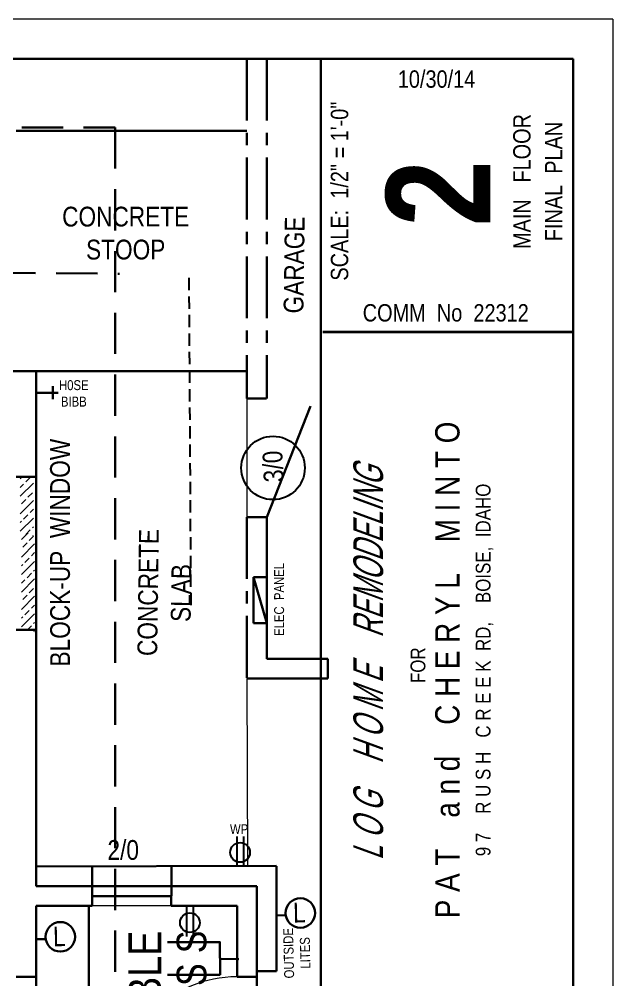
# Model space of a CAD drawing. Header units: inches. Extents: x -298 to 15350, y -6 to 2753.
# Drawn here: x 7758.5 to 7938.6, y 1482.2 to 1773.8 of the extents above; entities that cross this region are included whole.
import ezdxf

# ---------------------------------------------------------------- set-up
doc = ezdxf.new("R2010")
doc.units = ezdxf.units.IN
doc.header["$MEASUREMENT"] = 0
doc.linetypes.add('CENTER', pattern=[2, 1.25, -0.25, 0.25, -0.25])
doc.linetypes.add('HIDDEN', pattern=[0.375, 0.25, -0.125])
for name, color, linetype, lineweight in [('APPLIANCES', 7, 'Continuous', 20), ('CABINETS', 36, 'HIDDEN', 25), ('CONCRETE', 7, 'Continuous', 25), ('DOORS', 7, 'Continuous', 30), ('ELEC', 6, 'Continuous', 30), ('ELEC SYMBOLS', 7, 'Continuous', 20), ('NEW FRAMING', 6, 'Continuous', 30), ('PLUMBING', 3, 'Continuous', 20), ('ROOF', 7, 'HIDDEN', 30), ('WALL FRAMING', 9, 'CENTER', 30), ('WALLS', 7, 'Continuous', 30), ('WINDOWS', 5, 'Continuous', 30)]:
    doc.layers.add(name, color=color, linetype=linetype, lineweight=lineweight)
for name, color, linetype in [('LL_ELECTRICAL', 1, 'Continuous'), ('TEXT', 7, 'Continuous'), ('TEXT80', 9, 'Continuous'), ('TITLE BLOCK', 7, 'Continuous')]:
    doc.layers.add(name, color=color, linetype=linetype)
doc.styles.add('ARCH ENT', font='technical.ttf', dxfattribs={"height": 2})
doc.styles.add('ARCHENT', font='technical.ttf', dxfattribs={"height": 6})
doc.styles.add('EXIST', font='romans.shx', dxfattribs={"width": 0.75, "oblique": 20, "height": 12})

msp = doc.modelspace()

# ---------------------------------------------------------------- hatches: boundary and pattern name
at = {"layer": 'NEW FRAMING', "linetype": 'Continuous', "lineweight": 9, "ltscale": 25}
h = msp.add_hatch(dxfattribs=at)
h.set_pattern_fill('ANSI33', color=6, scale=15, style=0)
h.set_pattern_definition([(45, (2764.7836, 198.787), (-2.6516504, 2.6516504), []), (45, (2767.4353, 198.787), (-2.6516504, 2.6516504), [1.875, -0.9375])])
h.paths.add_polyline_path([(7762.79926, 1634.90935), (7758.79926, 1634.90935), (7758.79926, 1616.94379), (7762.79926, 1616.94378)])
h = msp.add_hatch(dxfattribs=at)
h.set_pattern_fill('ANSI33', color=6, scale=15, style=0)
h.set_pattern_definition([(45, (2765.1676, 169.7282), (-2.6516504, 2.6516504), []), (45, (2767.8193, 169.7282), (-2.6516504, 2.6516504), [1.875, -0.9375])])
h.paths.add_polyline_path([(7763.18327, 1617.88415), (7759.18327, 1617.88518), (7759.18327, 1587.88507), (7763.18327, 1587.88506)])

# ---------------------------------------------------------------- linework, layer by layer
at = {"layer": 'CABINETS', "ltscale": 15}
msp.add_line((7809.97214, 1695.28252), (7810.53898, 1595.49058), dxfattribs=at)
at = {"layer": 'CONCRETE', "color": 7, "linetype": 'Continuous', "lineweight": 30, "ltscale": 25}
for p, q in [((7827.59281, 1739.90935), (7757.59281, 1739.90935)), ((7827.59281, 1666.90935), (7763.59281, 1666.90935))]:
    msp.add_line(p, q, dxfattribs=at)
at = {"layer": 'CONCRETE', "color": 7, "lineweight": 9, "ltscale": 15}
msp.add_line((7827.59281, 1658.65933), (7827.59281, 1622.65935), dxfattribs=at)
at = {"layer": 'CONCRETE', "color": 7, "linetype": 'Continuous', "lineweight": 20, "ltscale": 25}
msp.add_line((7827.59281, 1573.65935), (7827.74128, 1516.82694), dxfattribs=at)
at = {"layer": 'DOORS', "color": 7, "linetype": 'Continuous', "lineweight": 30, "ltscale": 25}
msp.add_line((7833.59281, 1622.66636), (7846.88336, 1656.33951), dxfattribs=at)
at = {"layer": 'DOORS', "color": 7, "linetype": 'Continuous', "lineweight": 20, "ltscale": 15}
msp.add_arc((7824.59281, 1447.15935), 36, 90.1653588, 135.1653588, dxfattribs=at)
at = {"layer": 'ELEC', "color": 7, "linetype": 'Continuous', "lineweight": 30, "ltscale": 1.25}
for p, q in [((7833.59281, 1604.45507), (7829.59281, 1604.45507)), ((7829.59281, 1604.45507), (7829.59281, 1590.45507)), ((7833.59281, 1590.45507), (7833.59281, 1604.45507)), ((7829.59281, 1590.45507), (7833.59281, 1590.45507))]:
    msp.add_line(p, q, dxfattribs=at)
at = {"layer": 'ELEC', "color": 7, "linetype": 'Continuous', "lineweight": 30, "ltscale": 25}
msp.add_line((7833.59281, 1590.45507), (7829.59281, 1604.45507), dxfattribs=at)
at = {"layer": 'ELEC', "color": 1, "linetype": 'Continuous', "ltscale": 0.75}
for p, q in [((7839.12106, 1501.82563), (7836.6107, 1501.76788)), ((7766.29443, 1494.61097), (7763.78407, 1494.55321)), ((7803.45903, 1493.69304), (7819.44894, 1493.69304)), ((7819.46691, 1483.70537), (7819.39513, 1493.74766)), ((7819.71971, 1488.61508), (7825.15695, 1488.50209)), ((7803.46737, 1483.76353), (7819.45728, 1483.76353))]:
    msp.add_line(p, q, dxfattribs=at)
for centre in [(7843.79214, 1502.49988), (7770.9655, 1495.28521)]:
    msp.add_circle(centre, 4.47927, dxfattribs=at)
at = {"layer": 'LL_ELECTRICAL', "color": 1, "linetype": 'Continuous', "ltscale": 0.75}
for p, q in [((7824.51434, 1525.72461), (7824.51434, 1516.72205)), ((7824.51434, 1525.72461), (7824.51434, 1516.72205)), ((7826.51434, 1525.72461), (7826.51434, 1516.72205)), ((7826.51434, 1525.72461), (7826.51434, 1516.72205)), ((7809.28604, 1504.39986), (7809.28604, 1495.3973)), ((7809.28604, 1504.39986), (7809.28604, 1495.3973)), ((7811.28604, 1504.39986), (7811.28604, 1495.3973)), ((7811.28604, 1504.39986), (7811.28604, 1495.3973))]:
    msp.add_line(p, q, dxfattribs=at)
for centre in [(7825.51889, 1520.88908), (7825.51889, 1520.88908), (7810.29058, 1499.56433), (7810.29058, 1499.56433)]:
    msp.add_circle(centre, 2.98186, dxfattribs=at)
at = {"layer": 'NEW FRAMING', "color": 7, "ltscale": 50}
msp.add_line((7836.59281, 1516.85006), (7763.59281, 1516.65935), dxfattribs=at)
at = {"layer": 'NEW FRAMING', "color": 7, "ltscale": 15}
for p, q in [((7780.58875, 1516.69877), (7780.59079, 1510.65935)), ((7804.70722, 1516.75471), (7804.64956, 1510.65881)), ((7836.59281, 1484.85006), (7830.59281, 1484.85006))]:
    msp.add_line(p, q, dxfattribs=at)
at = {"layer": 'NEW FRAMING', "color": 7, "ltscale": 25}
msp.add_line((7836.59281, 1484.85006), (7836.59281, 1516.70935), dxfattribs=at)
at = {"layer": 'PLUMBING', "color": 3, "lineweight": 30, "ltscale": 15}
msp.add_line((7768.71746, 1662.41444), (7768.71731, 1658.41388), dxfattribs=at)
at = {"layer": 'PLUMBING', "color": 3, "linetype": 'Continuous', "lineweight": 30, "ltscale": 25}
msp.add_line((7770.2714, 1660.41416), (7763.59281, 1660.41416), dxfattribs=at)
at = {"layer": 'ROOF', "linetype": 'HIDDEN', "ltscale": 50}
for p, q in [((7215.5484, 1740.76016), (7787.59281, 1740.90935)), ((7787.59281, 1740.90935), (7787.59281, 1279.60633)), ((7225.97725, 1700.60129), (7788.96236, 1696.50649))]:
    msp.add_line(p, q, dxfattribs=at)
at = {"layer": 'TEXT', "color": 7, "linetype": 'Continuous', "ltscale": 15}
msp.add_circle((7835.49755, 1637.58249), 9.63369, dxfattribs=at)
at = {"layer": 'TITLE BLOCK', "color": 7, "linetype": 'Continuous', "lineweight": 0, "ltscale": 0.5}
for q in [(7122.5914, 1773.76344), (7938.57585, 1245.76553)]:
    msp.add_line((7938.57585, 1773.76344), q, dxfattribs=at)
at = {"layer": 'TITLE BLOCK', "color": 7, "linetype": 'Continuous', "lineweight": 30, "ltscale": 0.5}
for p, q in [((7926.57585, 1761.76344), (7146.5914, 1761.76344)), ((7850.01491, 1273.32183), (7850.01491, 1761.76344)), ((7926.57585, 1257.76553), (7926.57585, 1761.76344))]:
    msp.add_line(p, q, dxfattribs=at)
at = {"layer": 'TITLE BLOCK', "color": 7, "linetype": 'Continuous', "lineweight": 30, "ltscale": 0.5, "const_width": 0.79133}
msp.add_lwpolyline([(7850.60822, 1678.86177), (7926.57585, 1678.86177)], dxfattribs=at)
at = {"layer": 'WALL FRAMING', "color": 7, "ltscale": 15}
for p, q in [((7827.59281, 1761.76344), (7827.59281, 1658.65933)), ((7833.59281, 1761.76344), (7833.59281, 1658.66735)), ((7833.55074, 1658.66634), (7827.55075, 1658.65933)), ((7833.59281, 1622.66636), (7827.59281, 1622.65935)), ((7827.59281, 1622.65935), (7827.59281, 1573.65935)), ((7852.09281, 1579.65935), (7833.59281, 1579.65935)), ((7852.09281, 1579.65935), (7852.09281, 1573.65935)), ((7852.09281, 1573.65935), (7827.59281, 1573.65935)), ((7827.59281, 1573.65935), (7833.59281, 1573.65935))]:
    msp.add_line(p, q, dxfattribs=at)
at = {"layer": 'WALL FRAMING', "color": 7, "linetype": 'Continuous', "ltscale": 15}
msp.add_line((7833.59281, 1622.66738), (7833.59281, 1579.65935), dxfattribs=at)
at = {"layer": 'WALLS', "ltscale": 15}
for p, q in [((7717.58529, 1666.89432), (7763.59281, 1666.90935)), ((7763.59281, 1666.90935), (7763.59281, 1634.90935)), ((7763.59281, 1588.40935), (7763.59281, 1510.65935)), ((7780.59281, 1510.65935), (7763.59281, 1510.65935)), ((7780.59079, 1510.65935), (7780.59281, 1504.65935)), ((7830.59281, 1510.65935), (7804.59281, 1510.65935)), ((7804.64956, 1510.65881), (7804.59281, 1504.65935)), ((7780.59281, 1504.65935), (7763.59281, 1504.65935)), ((7763.59281, 1504.65935), (7763.59281, 1483.15935)), ((7824.59281, 1504.65935), (7824.59281, 1483.15935)), ((7763.59281, 1483.15935), (7757.59281, 1483.15935))]:
    msp.add_line(p, q, dxfattribs=at)
at = {"layer": 'WALLS', "ltscale": 25}
for p, q in [((7757.59281, 1634.90935), (7763.59281, 1634.90935)), ((7757.59281, 1588.40935), (7763.59281, 1588.40935)), ((7757.59281, 1588.40935), (7763.59281, 1588.40935)), ((7757.59281, 1588.40935), (7763.59281, 1588.40935))]:
    msp.add_line(p, q, dxfattribs=at)
at = {"layer": 'WALLS', "color": 7, "ltscale": 25}
msp.add_line((7763.59281, 1634.90935), (7763.59281, 1588.40935), dxfattribs=at)
at = {"layer": 'WALLS', "color": 7, "ltscale": 15}
for p, q in [((7780.59281, 1510.65935), (7763.59281, 1510.65935)), ((7830.59281, 1510.65935), (7804.59281, 1510.65935)), ((7830.59281, 1510.65935), (7830.59281, 1483.15935)), ((7824.59281, 1504.65935), (7804.59281, 1504.65935)), ((7830.59281, 1483.15935), (7824.59281, 1483.15935)), ((7830.59281, 1483.15935), (7830.59281, 1447.15935))]:
    msp.add_line(p, q, dxfattribs=at)
at = {"layer": 'WALLS', "color": 9, "lineweight": 30, "ltscale": 15}
msp.add_line((7804.59281, 1510.65935), (7780.59281, 1510.65935), dxfattribs=at)
at = {"layer": 'WALLS', "color": 7, "lineweight": 30, "ltscale": 15}
msp.add_line((7804.59281, 1510.65935), (7780.59281, 1510.65935), dxfattribs=at)
at = {"layer": 'WALLS', "color": 1, "ltscale": 15}
for p, q in [((7779.59281, 1504.65935), (7779.59281, 1427.15935)), ((7763.59281, 1483.15935), (7763.59281, 1447.15935))]:
    msp.add_line(p, q, dxfattribs=at)
at = {"layer": 'WALLS', "color": 7, "lineweight": 20, "ltscale": 15}
msp.add_line((7804.59281, 1504.65935), (7780.59281, 1504.65935), dxfattribs=at)
at = {"layer": 'WINDOWS', "color": 5, "ltscale": 15}
msp.add_line((7780.59281, 1507.65935), (7804.59281, 1507.65935), dxfattribs=at)

# ---------------------------------------------------------------- texts
at = {"layer": 'APPLIANCES', "color": 3, "width": 270.046875, "attachment_point": 5, "style": 'ARCHENT'}
for s, insert, char_height, rotation in [('{\\C7;\\P}H0SE\\PBIBB', (7775.05917, 1662.70226), 3, 0.0327705), ('{\\C1;WP}', (7825.20745, 1527.94939), 3, 0.0327705), ('{\\C7;VESTIBLE}', (7796.67703, 1469.76006), 10, 90.0327705)]:
    msp.add_mtext(s, dxfattribs=dict(at, insert=insert, char_height=char_height, rotation=rotation))
at = {"layer": 'ELEC', "color": 1, "linetype": 'Continuous', "ltscale": 0.375, "char_height": 6, "width": 6.875, "attachment_point": 3, "rotation": 1.3180013, "style": 'ARCHENT'}
for insert in [(7845.3292, 1505.67982), (7772.50257, 1498.46515)]:
    msp.add_mtext('L', dxfattribs=dict(at, insert=insert))
at = {"layer": 'ELEC', "color": 1, "linetype": 'Continuous', "ltscale": 0.75, "char_height": 9, "width": 7.375, "attachment_point": 1, "rotation": 90, "style": 'ARCHENT'}
for insert in [(7806.27043, 1490.28674), (7806.27877, 1480.35723)]:
    msp.add_mtext('S', dxfattribs=dict(at, insert=insert))
at = {"layer": 'ELEC SYMBOLS', "color": 7, "insert": (7837.36569, 1597.65929), "char_height": 3, "width": 360.0625, "attachment_point": 5, "rotation": 90.0327705, "style": 'ARCHENT'}
msp.add_mtext('{\\C7;ELEC  PANEL}', dxfattribs=at)
at = {"layer": 'TEXT80', "color": 9, "char_height": 6, "width": 360.0625, "attachment_point": 5, "style": 'ARCHENT'}
for s, insert, rotation in [('{\\C7;CONCRETE\\PSTOOP}', (7790.80221, 1708.81255), 0.0327705), ('{\\C7;BLOCK-UP  WINDOW}', (7770.91996, 1611.87111), 90.0327705), ('{\\C7;CONCRETE\\PSLAB}', (7802.63832, 1599.7083), 89.2254963), ('{\\C7;2/0}', (7790.0469, 1521.59361), 0.0327705)]:
    msp.add_mtext(s, dxfattribs=dict(at, insert=insert, rotation=rotation))
at = {"layer": 'TEXT80', "color": 7, "char_height": 6, "width": 360.0625, "attachment_point": 5, "style": 'ARCHENT'}
for s, insert, rotation in [('{\\C7;GARAGE}', (7841.94389, 1699.17048), 89.2254963), ('{\\C7;3/0}', (7835.53904, 1638.03436), 92.8187845)]:
    msp.add_mtext(s, dxfattribs=dict(at, insert=insert, rotation=rotation))
at = {"layer": 'TEXT80', "color": 6, "insert": (7840.26109, 1490.28863), "char_height": 3, "width": 360.0625, "attachment_point": 5, "rotation": 91.2852308, "style": 'ARCHENT'}
msp.add_mtext('\\A1;\\P{\\C1;OUTSIDE\\PLITES}', dxfattribs=at)
at = {"layer": 'TITLE BLOCK', "color": 7, "linetype": 'Continuous', "lineweight": 30, "ltscale": 0.5, "char_height": 5.2755304, "attachment_point": 5, "style": 'ARCH ENT'}
for s, insert in [('\\A1;10/30/14', (7885.10543, 1755.56201)), ('COMM  No  22312', (7887.90053, 1684.62083))]:
    msp.add_mtext(s, dxfattribs=dict(at, insert=insert))
at = {"layer": 'TITLE BLOCK', "color": 7, "linetype": 'Continuous', "lineweight": 30, "ltscale": 0.5, "rotation": 90, "style": 'ARCH ENT'}
for s, insert, char_height, attachment_point in [('SCALE:  1/2" = 1\'-0"', (7855.71037, 1721.58607), 5.2755304, 5), ('MAIN   FLOOR', (7911.02977, 1724.50545), 5.2755304, 5), ('FINAL  PLAN', (7920.63469, 1724.50545), 5.2755304, 5), ('{\\fTechnical|b1|i0|c0|p34;2}', (7869.79988, 1720.92368), 31.6531824, 2), ('\\P{\\H0.3769x;  FOR\\P\\H1.644x;P A T    a n d    C H E R Y L    M I N T O\\P\\H0.6083x;9 7    R U S H   C R E E K  RD,    BOISE,  IDAHO}', (7879.85096, 1576.27587), 11.9011152, 5)]:
    msp.add_mtext(s, dxfattribs=dict(at, insert=insert, char_height=char_height, attachment_point=attachment_point))
at = {"layer": 'TITLE BLOCK', "color": 7, "linetype": 'Continuous', "lineweight": 9, "ltscale": 50, "insert": (7859.87938, 1578.23392), "char_height": 9, "width": 201.5, "attachment_point": 2, "rotation": 90, "style": 'EXIST'}
msp.add_mtext('{\\fTechnical|b0|i0|c0|p34;L O G    H O M E    REMODELING}', dxfattribs=at)

doc.saveas('drawing.dxf')
